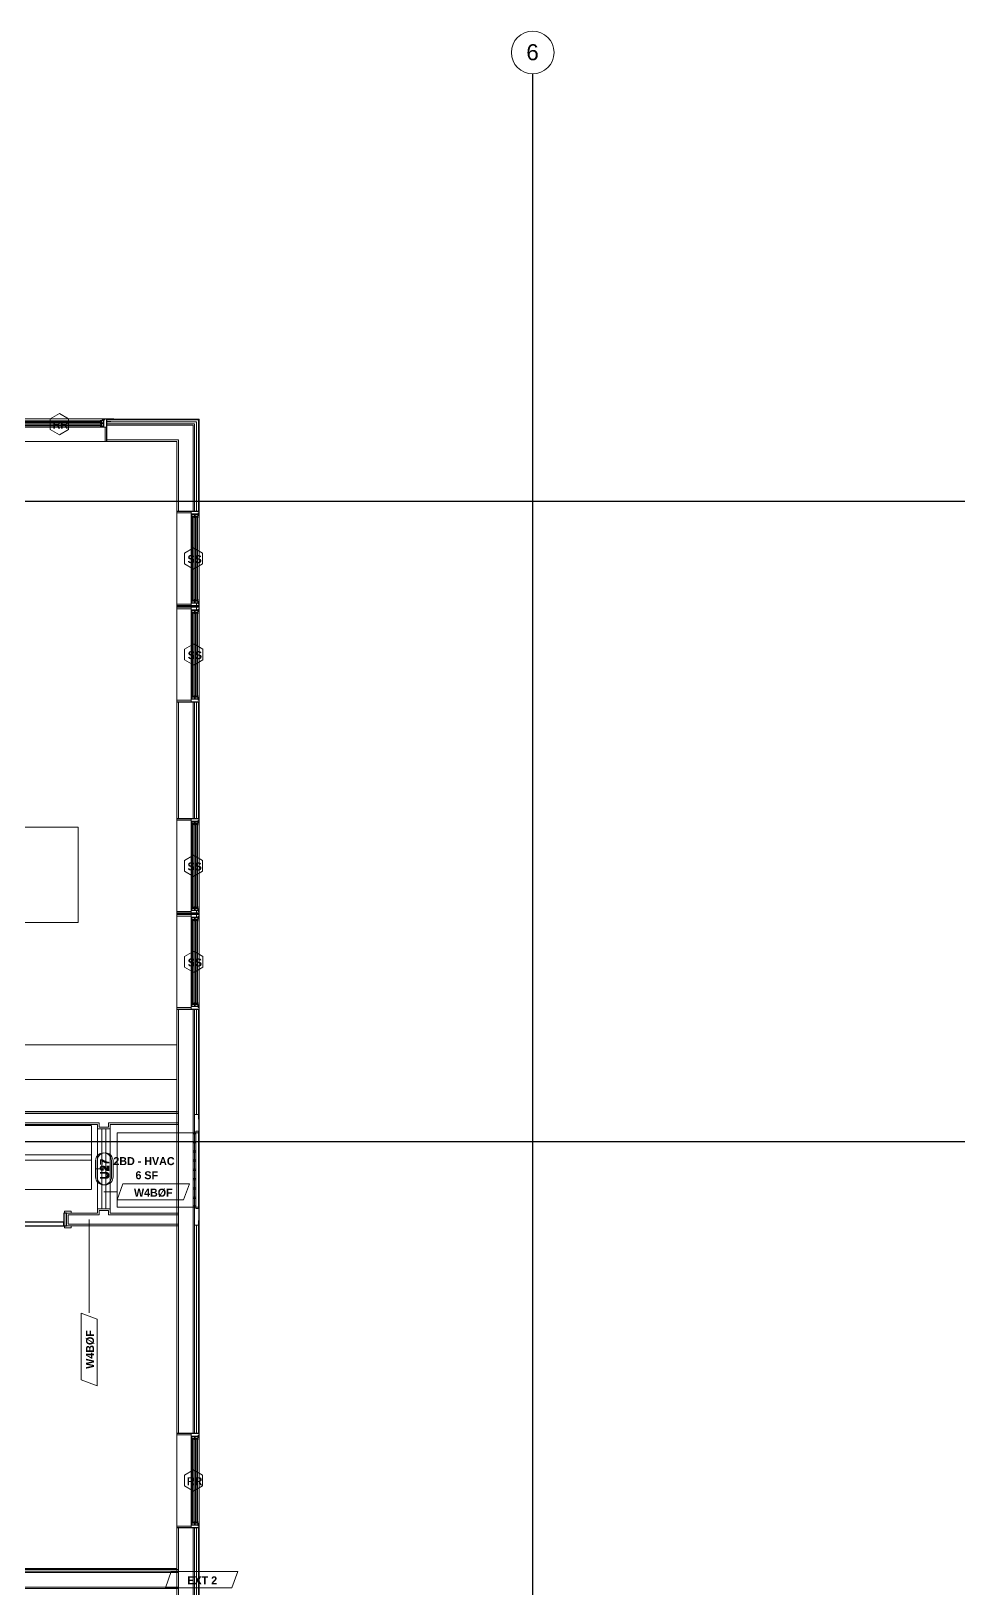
# Model space of a CAD drawing. Header units: inches. Extents: x -4058 to -1781, y 9814 to 12264.
# Drawn here: x -2131 to -1781, y 11680 to 12264 of the extents above; entities that cross this region are included whole.
import ezdxf

# ---------------------------------------------------------------- set-up
doc = ezdxf.new("R2010")
doc.units = ezdxf.units.IN
doc.header["$MEASUREMENT"] = 0
doc.linetypes.add('Dash', pattern=[0.25, 0.125, -0.125])
doc.linetypes.add('Grid Line 1_2_', pattern=[0.875, 0.5, -0.125, 0.125, -0.125])
for name, color, linetype, lineweight in [('0-1', 7, 'Continuous', 5), ('0-2', 7, 'Continuous', 9), ('0-4', 165, 'Continuous', 5), ('A-AREA-IDEN', 2, 'Continuous', 9), ('A-DETL-GENF-HDLN-1', 7, 'Dash', 9), ('A-DETL-GENF-HDLN-2', 1, 'Continuous', 18), ('A-DOOR-3', 31, 'Continuous', 9), ('A-DOOR-4', 31, 'Continuous', 30), ('A-DOOR-FRAM-3', 31, 'Continuous', 30), ('A-DOOR-IDEN', 31, 'Continuous', 9), ('A-FLOR-2', 192, 'Continuous', 9), ('A-GENM-1', 7, 'Continuous', 9), ('A-GLAZ', 151, 'Continuous', 18), ('A-GLAZ-1', 10, 'Continuous', 30), ('A-GLAZ-2', 7, 'Continuous', 9), ('A-GLAZ-IDEN', 152, 'Continuous', 9), ('A-WALL', 113, 'Continuous', 18), ('A-WALL-1', 7, 'Continuous', 9), ('A-WALL-2', 250, 'Continuous', 18), ('A-WALL-3', 113, 'Continuous', 9), ('A-WALL-IDEN', 211, 'Continuous', 9), ('I-WALL-1', 7, 'Continuous', 9), ('Q-CASE', 31, 'Continuous', 9), ('Q-CASE-HDLN', 31, 'Dash', 9), ('S-GRID-1', 1, 'Grid Line 1_2_', 30), ('S-GRID-IDEN', 1, 'Continuous', 9), ('S-GRID-IDEN-1', 147, 'Continuous', 9)]:
    doc.layers.add(name, color=color, linetype=linetype, lineweight=lineweight)
doc.styles.add('Arial', font='arial.ttf', dxfattribs={"height": 6})
doc.styles.add('Arial_B', font='arialbd.ttf', dxfattribs={"height": 3})
doc.styles.add('Century Gothic_B', font='GOTHICB.TTF', dxfattribs={"height": 3})

# ---------------------------------------------------------------- blocks, each defined once
blk = doc.blocks.new('Window-Double_Hung-Marvin-Essential - 2-WIDE _TEMP ALL LOW_ ESDH3066-3454268-UNITS PLANS - 3RD FLOOR')
at = {"layer": 'A-DETL-GENF-HDLN-1'}
blk.add_line((16.1, 4.22), (-16.5, 4.22), dxfattribs=at)
at = {"layer": 'A-DETL-GENF-HDLN-2'}
for p, q in [((-19.25, 3.23), (-19.25, 3.19)), ((-17.75, 3.23), (-19.25, 3.23)), ((-19.25, 3.19), (-17.9, 3.19)), ((-17.9, 3.19), (-17.9, 3.08)), ((-17.9, 3.08), (-17.75, 3.08)), ((-17.75, 4.28), (-17.16, 4.28)), ((-17.75, 4.28), (-17.75, 1.19)), ((-16.72, 1.19), (-17.75, 1.19)), ((-17.08, 3.87), (-17.16, 4.28)), ((-17.13, 1.16), (-17.13, -4.19)), ((-17.08, 3.87), (-16.19, 3.87)), ((-16.85, 4.25), (-16.85, 3.87)), ((-16.3, 4.25), (-16.85, 4.25)), ((-16.38, 3.77), (-16.72, 3.77)), ((-16.72, 3.77), (-16.72, 1.19)), ((-15.34, 3.69), (-16.56, 3.69)), ((-16.56, 2.75), (-16.56, 3.69)), ((-16.56, 2.75), (-15.34, 2.75)), ((-15.34, 2.47), (-16.56, 2.47)), ((-16.56, 1.53), (-16.56, 2.47)), ((-16.56, 1.53), (-15.34, 1.53)), ((-16.38, 3.87), (-16.38, 3.77)), ((-16.3, 4.01), (-16.3, 4.25)), ((-16.18, 4.01), (-16.3, 4.01)), ((-16.19, 3.97), (-16.1, 3.97)), ((-16.19, 3.87), (-16.19, 3.97)), ((-16.18, 4.22), (-16.1, 4.22)), ((-16.18, 4.22), (-16.18, 4.01)), ((-16.1, 3.97), (-16.1, 4.22)), ((-15.94, 2.87), (-15.94, 3.59)), ((-15.94, 3.59), (-15.28, 3.59)), ((-15.28, 2.87), (-15.94, 2.87)), ((-15.94, 1.65), (-15.94, 2.37)), ((-15.94, 2.37), (-15.28, 2.37)), ((-15.28, 1.65), (-15.94, 1.65)), ((-15.84, 2.88), (-15.84, 3.57)), ((-15.84, 1.66), (-15.84, 2.35)), ((-15.54, 3.01), (-15.54, 3.45)), ((-15.54, 1.79), (-15.54, 2.23)), ((-15.34, 3.69), (-15.28, 3.63)), ((-15.34, 2.75), (-15.28, 2.81)), ((-15.34, 2.47), (-15.28, 2.41)), ((-15.34, 1.53), (-15.28, 1.59)), ((-15.28, 3.59), (-15.28, 3.63)), ((-15.28, 2.81), (-15.28, 2.87)), ((-15.28, 2.37), (-15.28, 2.41)), ((-15.28, 1.59), (-15.28, 1.65)), ((15.34, 3.69), (15.28, 3.63)), ((15.28, 3.59), (15.28, 3.63)), ((15.94, 3.59), (15.28, 3.59)), ((15.28, 2.81), (15.28, 2.87)), ((15.28, 2.87), (15.94, 2.87)), ((15.34, 2.75), (15.28, 2.81)), ((15.34, 2.47), (15.28, 2.41)), ((15.28, 2.37), (15.28, 2.41)), ((15.94, 2.37), (15.28, 2.37)), ((15.28, 1.59), (15.28, 1.65)), ((15.28, 1.65), (15.94, 1.65)), ((15.34, 1.53), (15.28, 1.59)), ((15.34, 3.69), (16.56, 3.69)), ((16.56, 2.75), (15.34, 2.75)), ((15.34, 2.47), (16.56, 2.47)), ((16.56, 1.53), (15.34, 1.53)), ((15.54, 3.01), (15.54, 3.45)), ((15.54, 1.79), (15.54, 2.23)), ((15.84, 2.88), (15.84, 3.57)), ((15.84, 1.66), (15.84, 2.35)), ((15.94, 2.87), (15.94, 3.59)), ((15.94, 1.65), (15.94, 2.37)), ((16.18, 4.22), (16.1, 4.22)), ((16.1, 3.97), (16.1, 4.22)), ((16.19, 3.97), (16.1, 3.97)), ((16.18, 4.22), (16.18, 4.01)), ((16.18, 4.01), (16.3, 4.01)), ((16.19, 3.87), (16.19, 3.97)), ((17.08, 3.87), (16.19, 3.87)), ((16.3, 4.01), (16.3, 4.25)), ((16.3, 4.25), (16.85, 4.25)), ((16.38, 3.87), (16.38, 3.77)), ((16.38, 3.77), (16.72, 3.77)), ((16.56, 2.75), (16.56, 3.69)), ((16.56, 1.53), (16.56, 2.47)), ((16.72, 3.77), (16.72, 1.19)), ((16.72, 1.19), (17.75, 1.19)), ((16.85, 4.25), (16.85, 3.87)), ((17.08, 3.87), (17.16, 4.28)), ((17.12, -4.19), (17.12, 1.16)), ((17.75, 4.28), (17.16, 4.28)), ((17.75, 4.28), (17.75, 1.19)), ((17.75, 3.23), (19.25, 3.23)), ((17.9, 3.08), (17.75, 3.08)), ((17.9, 3.19), (17.9, 3.08)), ((19.25, 3.19), (17.9, 3.19)), ((19.25, 3.23), (19.25, 3.19)), ((-17.13, -4.19), (-17.75, -4.19)), ((17.12, -4.19), (17.75, -4.19))]:
    blk.add_line(p, q, dxfattribs=at)
at = {"layer": 'A-GLAZ'}
for p, q in [((15.84, 3.57), (-15.84, 3.57)), ((15.84, 3.45), (-15.84, 3.45)), ((15.84, 3.01), (-15.84, 3.01)), ((15.84, 2.88), (-15.84, 2.88)), ((15.84, 2.35), (-15.84, 2.35)), ((15.84, 2.23), (-15.84, 2.23)), ((15.84, 1.79), (-15.84, 1.79)), ((15.84, 1.66), (-15.84, 1.66))]:
    blk.add_line(p, q, dxfattribs=at)
at = {"layer": 'A-GLAZ-1'}
for p, q in [((-17.75, 4.28), (-17.75, 1.19)), ((-17.75, 1.16), (-17.75, -4.19)), ((17.75, 1.19), (17.75, 4.28)), ((17.75, -4.19), (17.75, 1.16))]:
    blk.add_line(p, q, dxfattribs=at)
at = {"layer": 'A-GLAZ-2'}
for p, q in [((17.75, 4.28), (-17.75, 4.28)), ((-17.75, 1.19), (17.75, 1.19)), ((20.21, 4.25), (17.75, 4.25)), ((17.75, 4.19), (20.21, 4.19)), ((20.21, 4.19), (20.21, 4.25)), ((-17.75, -4.19), (17.75, -4.19))]:
    blk.add_line(p, q, dxfattribs=at)
blk = doc.blocks.new('Perforated Panel at Magic-Pak - hvac panel - 3rd floor-2505075-UNITS PLANS - 3RD FLOOR')
at = {"layer": 'A-GLAZ-2'}
for p, q in [((19.01, 4.19), (-19.01, 4.19)), ((-19.01, 4.12), (19.01, 4.12))]:
    blk.add_line(p, q, dxfattribs=at)
blk = doc.blocks.new('V-Series_EWC4_SPVU_RFA_2015 - 2ND AND 3RD FLOOR-2226480-UNITS PLANS - 3RD FLOOR')
at = {"layer": 'A-GENM-1'}
for p, q in [((-3859.97, 11740.34), (-3859.97, 11739.78)), ((-3858.97, 11740.34), (-3859.97, 11740.34)), ((-3859.97, 11739.78), (-3859.97, 11711.9)), ((-3858.97, 11739.78), (-3859.97, 11739.78)), ((-3859.97, 11739.78), (-3858.97, 11739.78)), ((-3858.97, 11739.78), (-3858.97, 11740.34)), ((-3858.97, 11711.9), (-3858.97, 11739.78)), ((-3829.54, 11739.78), (-3858.97, 11739.78)), ((-3858.97, 11739.78), (-3858.97, 11739.34)), ((-3858.97, 11739.34), (-3857.97, 11739.34)), ((-3857.97, 11739.34), (-3857.97, 11736.54)), ((-3829.54, 11711.9), (-3829.54, 11739.78)), ((-3857.97, 11736.54), (-3858.97, 11736.54)), ((-3858.97, 11736.54), (-3858.97, 11736.04)), ((-3858.97, 11736.04), (-3857.97, 11736.04)), ((-3857.97, 11733.06), (-3858.97, 11733.06)), ((-3858.97, 11733.06), (-3858.97, 11732.56)), ((-3858.97, 11732.56), (-3857.97, 11732.56)), ((-3857.97, 11736.04), (-3857.97, 11733.06)), ((-3857.97, 11732.56), (-3857.97, 11729.57)), ((-3857.97, 11729.57), (-3858.97, 11729.57)), ((-3858.97, 11729.57), (-3858.97, 11729.07)), ((-3858.97, 11729.07), (-3857.97, 11729.07)), ((-3857.97, 11726.09), (-3858.97, 11726.09)), ((-3858.97, 11726.09), (-3858.97, 11725.59)), ((-3857.97, 11729.07), (-3857.97, 11726.09)), ((-3858.97, 11725.59), (-3857.97, 11725.59)), ((-3857.97, 11722.61), (-3858.97, 11722.61)), ((-3858.97, 11722.61), (-3858.97, 11722.11)), ((-3858.97, 11722.11), (-3857.97, 11722.11)), ((-3857.97, 11725.59), (-3857.97, 11722.61)), ((-3857.97, 11722.11), (-3857.97, 11719.12)), ((-3857.97, 11719.12), (-3858.97, 11719.12)), ((-3858.97, 11719.12), (-3858.97, 11718.62)), ((-3858.97, 11718.62), (-3857.97, 11718.62)), ((-3857.97, 11715.64), (-3858.97, 11715.64)), ((-3858.97, 11715.64), (-3858.97, 11715.14)), ((-3858.97, 11715.14), (-3857.97, 11715.14)), ((-3857.97, 11718.62), (-3857.97, 11715.64)), ((-3857.97, 11715.14), (-3857.97, 11712.34)), ((-3859.97, 11711.9), (-3858.97, 11711.9)), ((-3859.97, 11711.9), (-3859.97, 11711.34)), ((-3858.97, 11711.9), (-3859.97, 11711.9)), ((-3859.97, 11711.34), (-3858.97, 11711.34)), ((-3857.97, 11712.34), (-3858.97, 11712.34)), ((-3858.97, 11712.34), (-3858.97, 11711.9)), ((-3858.97, 11711.34), (-3858.97, 11711.9)), ((-3858.97, 11711.9), (-3829.54, 11711.9))]:
    blk.add_line(p, q, dxfattribs=at)
blk = doc.blocks.new('Window-Double_Hung-Marvin-Essential - 1-WIDE _TEMP LOWER_ ESDH3066-3454270-UNITS PLANS - 3RD FLOOR')
at = {"layer": 'A-DETL-GENF-HDLN-1'}
blk.add_line((16.1, 4.22), (-16.5, 4.22), dxfattribs=at)
at = {"layer": 'A-DETL-GENF-HDLN-2'}
for p, q in [((-19.25, 3.23), (-19.25, 3.19)), ((-17.75, 3.23), (-19.25, 3.23)), ((-19.25, 3.19), (-17.9, 3.19)), ((-17.9, 3.19), (-17.9, 3.08)), ((-17.9, 3.08), (-17.75, 3.08)), ((-17.75, 4.28), (-17.16, 4.28)), ((-17.75, 4.28), (-17.75, 1.19)), ((-16.72, 1.19), (-17.75, 1.19)), ((-17.08, 3.87), (-17.16, 4.28)), ((-17.13, 1.16), (-17.13, -4.19)), ((-17.08, 3.87), (-16.19, 3.87)), ((-16.85, 4.25), (-16.85, 3.87)), ((-16.3, 4.25), (-16.85, 4.25)), ((-16.38, 3.77), (-16.72, 3.77)), ((-16.72, 3.77), (-16.72, 1.19)), ((-15.34, 3.69), (-16.56, 3.69)), ((-16.56, 2.75), (-16.56, 3.69)), ((-16.56, 2.75), (-15.34, 2.75)), ((-15.34, 2.47), (-16.56, 2.47)), ((-16.56, 1.53), (-16.56, 2.47)), ((-16.56, 1.53), (-15.34, 1.53)), ((-16.38, 3.87), (-16.38, 3.77)), ((-16.3, 4.01), (-16.3, 4.25)), ((-16.18, 4.01), (-16.3, 4.01)), ((-16.19, 3.97), (-16.1, 3.97)), ((-16.19, 3.87), (-16.19, 3.97)), ((-16.18, 4.22), (-16.1, 4.22)), ((-16.18, 4.22), (-16.18, 4.01)), ((-16.1, 3.97), (-16.1, 4.22)), ((-15.94, 2.87), (-15.94, 3.59)), ((-15.94, 3.59), (-15.28, 3.59)), ((-15.28, 2.87), (-15.94, 2.87)), ((-15.94, 1.65), (-15.94, 2.37)), ((-15.94, 2.37), (-15.28, 2.37)), ((-15.28, 1.65), (-15.94, 1.65)), ((-15.84, 2.88), (-15.84, 3.57)), ((-15.84, 1.66), (-15.84, 2.35)), ((-15.54, 3.01), (-15.54, 3.45)), ((-15.54, 1.79), (-15.54, 2.23)), ((-15.34, 3.69), (-15.28, 3.63)), ((-15.34, 2.75), (-15.28, 2.81)), ((-15.34, 2.47), (-15.28, 2.41)), ((-15.34, 1.53), (-15.28, 1.59)), ((-15.28, 3.59), (-15.28, 3.63)), ((-15.28, 2.81), (-15.28, 2.87)), ((-15.28, 2.37), (-15.28, 2.41)), ((-15.28, 1.59), (-15.28, 1.65)), ((15.34, 3.69), (15.28, 3.63)), ((15.28, 3.59), (15.28, 3.63)), ((15.94, 3.59), (15.28, 3.59)), ((15.28, 2.81), (15.28, 2.87)), ((15.28, 2.87), (15.94, 2.87)), ((15.34, 2.75), (15.28, 2.81)), ((15.34, 2.47), (15.28, 2.41)), ((15.28, 2.37), (15.28, 2.41)), ((15.94, 2.37), (15.28, 2.37)), ((15.28, 1.59), (15.28, 1.65)), ((15.28, 1.65), (15.94, 1.65)), ((15.34, 1.53), (15.28, 1.59)), ((15.34, 3.69), (16.56, 3.69)), ((16.56, 2.75), (15.34, 2.75)), ((15.34, 2.47), (16.56, 2.47)), ((16.56, 1.53), (15.34, 1.53)), ((15.54, 3.01), (15.54, 3.45)), ((15.54, 1.79), (15.54, 2.23)), ((15.84, 2.88), (15.84, 3.57)), ((15.84, 1.66), (15.84, 2.35)), ((15.94, 2.87), (15.94, 3.59)), ((15.94, 1.65), (15.94, 2.37)), ((16.18, 4.22), (16.1, 4.22)), ((16.1, 3.97), (16.1, 4.22)), ((16.19, 3.97), (16.1, 3.97)), ((16.18, 4.22), (16.18, 4.01)), ((16.18, 4.01), (16.3, 4.01)), ((16.19, 3.87), (16.19, 3.97)), ((17.08, 3.87), (16.19, 3.87)), ((16.3, 4.01), (16.3, 4.25)), ((16.3, 4.25), (16.85, 4.25)), ((16.38, 3.87), (16.38, 3.77)), ((16.38, 3.77), (16.72, 3.77)), ((16.56, 2.75), (16.56, 3.69)), ((16.56, 1.53), (16.56, 2.47)), ((16.72, 3.77), (16.72, 1.19)), ((16.72, 1.19), (17.75, 1.19)), ((16.85, 4.25), (16.85, 3.87)), ((17.08, 3.87), (17.16, 4.28)), ((17.12, -4.19), (17.12, 1.16)), ((17.75, 4.28), (17.16, 4.28)), ((17.75, 4.28), (17.75, 1.19)), ((17.75, 3.23), (19.25, 3.23)), ((17.9, 3.08), (17.75, 3.08)), ((17.9, 3.19), (17.9, 3.08)), ((19.25, 3.19), (17.9, 3.19)), ((19.25, 3.23), (19.25, 3.19)), ((-17.13, -4.19), (-17.75, -4.19)), ((17.12, -4.19), (17.75, -4.19))]:
    blk.add_line(p, q, dxfattribs=at)
at = {"layer": 'A-GLAZ'}
for p, q in [((15.84, 3.57), (-15.84, 3.57)), ((15.84, 3.45), (-15.84, 3.45)), ((15.84, 3.01), (-15.84, 3.01)), ((15.84, 2.88), (-15.84, 2.88)), ((15.84, 2.35), (-15.84, 2.35)), ((15.84, 2.23), (-15.84, 2.23)), ((15.84, 1.79), (-15.84, 1.79)), ((15.84, 1.66), (-15.84, 1.66))]:
    blk.add_line(p, q, dxfattribs=at)
at = {"layer": 'A-GLAZ-1'}
for p, q in [((-17.75, 4.28), (-17.75, 1.19)), ((-17.75, 1.16), (-17.75, -4.19)), ((17.75, 1.19), (17.75, 4.28)), ((17.75, -4.19), (17.75, 1.16))]:
    blk.add_line(p, q, dxfattribs=at)
at = {"layer": 'A-GLAZ-2'}
for p, q in [((17.75, 4.28), (-17.75, 4.28)), ((-17.75, 1.19), (17.75, 1.19)), ((20.46, 4.25), (17.75, 4.25)), ((17.75, 4.19), (20.46, 4.19)), ((20.46, 4.19), (20.46, 4.25)), ((-17.75, -4.19), (17.75, -4.19))]:
    blk.add_line(p, q, dxfattribs=at)
blk = doc.blocks.new('Window-Double_Hung-Marvin-Essential - 2-WIDE _TEMP ALL LOW_ ESDH3066-3454271-UNITS PLANS - 3RD FLOOR')
at = {"layer": 'A-DETL-GENF-HDLN-1'}
blk.add_line((16.1, -4.22), (-16.5, -4.22), dxfattribs=at)
at = {"layer": 'A-DETL-GENF-HDLN-2'}
for p, q in [((-17.13, 4.19), (-17.75, 4.19)), ((-17.13, -1.16), (-17.13, 4.19)), ((17.12, 4.19), (17.75, 4.19)), ((17.12, 4.19), (17.12, -1.16)), ((-19.25, -3.23), (-19.25, -3.19)), ((-19.25, -3.19), (-17.9, -3.19)), ((-17.75, -3.23), (-19.25, -3.23)), ((-17.9, -3.19), (-17.9, -3.08)), ((-17.9, -3.08), (-17.75, -3.08)), ((-16.72, -1.19), (-17.75, -1.19)), ((-17.75, -4.28), (-17.75, -1.19)), ((-17.75, -4.28), (-17.16, -4.28)), ((-17.08, -3.87), (-17.16, -4.28)), ((-17.08, -3.87), (-16.19, -3.87)), ((-16.85, -4.25), (-16.85, -3.87)), ((-16.3, -4.25), (-16.85, -4.25)), ((-16.72, -3.77), (-16.72, -1.19)), ((-16.38, -3.77), (-16.72, -3.77)), ((-16.56, -1.53), (-15.34, -1.53)), ((-16.56, -1.53), (-16.56, -2.47)), ((-15.34, -2.47), (-16.56, -2.47)), ((-16.56, -2.75), (-15.34, -2.75)), ((-16.56, -2.75), (-16.56, -3.69)), ((-15.34, -3.69), (-16.56, -3.69)), ((-16.38, -3.87), (-16.38, -3.77)), ((-16.18, -4.01), (-16.3, -4.01)), ((-16.3, -4.01), (-16.3, -4.25)), ((-16.19, -3.87), (-16.19, -3.97)), ((-16.19, -3.97), (-16.1, -3.97)), ((-16.18, -4.22), (-16.18, -4.01)), ((-16.18, -4.22), (-16.1, -4.22)), ((-16.1, -3.97), (-16.1, -4.22)), ((-15.28, -1.65), (-15.94, -1.65)), ((-15.94, -1.65), (-15.94, -2.37)), ((-15.94, -2.37), (-15.28, -2.37)), ((-15.28, -2.87), (-15.94, -2.87)), ((-15.94, -2.87), (-15.94, -3.59)), ((-15.94, -3.59), (-15.28, -3.59)), ((-15.84, -1.66), (-15.84, -2.35)), ((-15.84, -2.88), (-15.84, -3.57)), ((-15.54, -1.79), (-15.54, -2.23)), ((-15.54, -3.01), (-15.54, -3.45)), ((-15.34, -1.53), (-15.28, -1.59)), ((-15.34, -2.47), (-15.28, -2.41)), ((-15.34, -2.75), (-15.28, -2.81)), ((-15.34, -3.69), (-15.28, -3.63)), ((-15.28, -1.59), (-15.28, -1.65)), ((-15.28, -2.37), (-15.28, -2.41)), ((-15.28, -2.81), (-15.28, -2.87)), ((-15.28, -3.59), (-15.28, -3.63)), ((15.34, -1.53), (15.28, -1.59)), ((15.28, -1.59), (15.28, -1.65)), ((15.28, -1.65), (15.94, -1.65)), ((15.28, -2.37), (15.28, -2.41)), ((15.94, -2.37), (15.28, -2.37)), ((15.34, -2.47), (15.28, -2.41)), ((15.34, -2.75), (15.28, -2.81)), ((15.28, -2.81), (15.28, -2.87)), ((15.28, -2.87), (15.94, -2.87)), ((15.28, -3.59), (15.28, -3.63)), ((15.94, -3.59), (15.28, -3.59)), ((15.34, -3.69), (15.28, -3.63)), ((16.56, -1.53), (15.34, -1.53)), ((15.34, -2.47), (16.56, -2.47)), ((16.56, -2.75), (15.34, -2.75)), ((15.34, -3.69), (16.56, -3.69)), ((15.54, -1.79), (15.54, -2.23)), ((15.54, -3.01), (15.54, -3.45)), ((15.84, -1.66), (15.84, -2.35)), ((15.84, -2.88), (15.84, -3.57)), ((15.94, -1.65), (15.94, -2.37)), ((15.94, -2.87), (15.94, -3.59)), ((16.19, -3.97), (16.1, -3.97)), ((16.1, -3.97), (16.1, -4.22)), ((16.18, -4.22), (16.1, -4.22)), ((16.18, -4.22), (16.18, -4.01)), ((16.18, -4.01), (16.3, -4.01)), ((17.08, -3.87), (16.19, -3.87)), ((16.19, -3.87), (16.19, -3.97)), ((16.3, -4.01), (16.3, -4.25)), ((16.3, -4.25), (16.85, -4.25)), ((16.38, -3.87), (16.38, -3.77)), ((16.38, -3.77), (16.72, -3.77)), ((16.56, -1.53), (16.56, -2.47)), ((16.56, -2.75), (16.56, -3.69)), ((16.72, -3.77), (16.72, -1.19)), ((16.72, -1.19), (17.75, -1.19)), ((16.85, -4.25), (16.85, -3.87)), ((17.08, -3.87), (17.16, -4.28)), ((17.75, -4.28), (17.16, -4.28)), ((17.75, -4.28), (17.75, -1.19)), ((17.9, -3.08), (17.75, -3.08)), ((17.75, -3.23), (19.25, -3.23)), ((17.9, -3.19), (17.9, -3.08)), ((19.25, -3.19), (17.9, -3.19)), ((19.25, -3.23), (19.25, -3.19))]:
    blk.add_line(p, q, dxfattribs=at)
at = {"layer": 'A-GLAZ'}
for p, q in [((15.84, -1.66), (-15.84, -1.66)), ((15.84, -1.79), (-15.84, -1.79)), ((15.84, -2.23), (-15.84, -2.23)), ((15.84, -2.35), (-15.84, -2.35)), ((15.84, -2.88), (-15.84, -2.88)), ((15.84, -3.01), (-15.84, -3.01)), ((15.84, -3.45), (-15.84, -3.45)), ((15.84, -3.57), (-15.84, -3.57))]:
    blk.add_line(p, q, dxfattribs=at)
at = {"layer": 'A-GLAZ-1'}
for p, q in [((-17.75, -1.16), (-17.75, 4.19)), ((17.75, 4.19), (17.75, -1.16)), ((-17.75, -4.28), (-17.75, -1.19)), ((17.75, -1.19), (17.75, -4.28))]:
    blk.add_line(p, q, dxfattribs=at)
at = {"layer": 'A-GLAZ-2'}
for p, q in [((-17.75, 4.19), (17.75, 4.19)), ((-17.75, -1.19), (17.75, -1.19)), ((17.75, -4.28), (-17.75, -4.28)), ((17.75, -4.19), (20.21, -4.19)), ((20.21, -4.25), (17.75, -4.25)), ((20.21, -4.19), (20.21, -4.25))]:
    blk.add_line(p, q, dxfattribs=at)
blk = doc.blocks.new('Window-Double_Hung-Marvin-Essential - 1-WIDE _TEMP LOWER_ ESDH3066-3454269-UNITS PLANS - 3RD FLOOR')
at = {"layer": 'A-DETL-GENF-HDLN-1'}
blk.add_line((16.1, -4.22), (-16.5, -4.22), dxfattribs=at)
at = {"layer": 'A-DETL-GENF-HDLN-2'}
for p, q in [((-17.13, 4.19), (-17.75, 4.19)), ((-17.13, -1.16), (-17.13, 4.19)), ((17.12, 4.19), (17.75, 4.19)), ((17.12, 4.19), (17.12, -1.16)), ((-19.25, -3.23), (-19.25, -3.19)), ((-19.25, -3.19), (-17.9, -3.19)), ((-17.75, -3.23), (-19.25, -3.23)), ((-17.9, -3.19), (-17.9, -3.08)), ((-17.9, -3.08), (-17.75, -3.08)), ((-16.72, -1.19), (-17.75, -1.19)), ((-17.75, -4.28), (-17.75, -1.19)), ((-17.75, -4.28), (-17.16, -4.28)), ((-17.08, -3.87), (-17.16, -4.28)), ((-17.08, -3.87), (-16.19, -3.87)), ((-16.85, -4.25), (-16.85, -3.87)), ((-16.3, -4.25), (-16.85, -4.25)), ((-16.72, -3.77), (-16.72, -1.19)), ((-16.38, -3.77), (-16.72, -3.77)), ((-16.56, -1.53), (-15.34, -1.53)), ((-16.56, -1.53), (-16.56, -2.47)), ((-15.34, -2.47), (-16.56, -2.47)), ((-16.56, -2.75), (-15.34, -2.75)), ((-16.56, -2.75), (-16.56, -3.69)), ((-15.34, -3.69), (-16.56, -3.69)), ((-16.38, -3.87), (-16.38, -3.77)), ((-16.18, -4.01), (-16.3, -4.01)), ((-16.3, -4.01), (-16.3, -4.25)), ((-16.19, -3.87), (-16.19, -3.97)), ((-16.19, -3.97), (-16.1, -3.97)), ((-16.18, -4.22), (-16.18, -4.01)), ((-16.18, -4.22), (-16.1, -4.22)), ((-16.1, -3.97), (-16.1, -4.22)), ((-15.28, -1.65), (-15.94, -1.65)), ((-15.94, -1.65), (-15.94, -2.37)), ((-15.94, -2.37), (-15.28, -2.37)), ((-15.28, -2.87), (-15.94, -2.87)), ((-15.94, -2.87), (-15.94, -3.59)), ((-15.94, -3.59), (-15.28, -3.59)), ((-15.84, -1.66), (-15.84, -2.35)), ((-15.84, -2.88), (-15.84, -3.57)), ((-15.54, -1.79), (-15.54, -2.23)), ((-15.54, -3.01), (-15.54, -3.45)), ((-15.34, -1.53), (-15.28, -1.59)), ((-15.34, -2.47), (-15.28, -2.41)), ((-15.34, -2.75), (-15.28, -2.81)), ((-15.34, -3.69), (-15.28, -3.63)), ((-15.28, -1.59), (-15.28, -1.65)), ((-15.28, -2.37), (-15.28, -2.41)), ((-15.28, -2.81), (-15.28, -2.87)), ((-15.28, -3.59), (-15.28, -3.63)), ((15.34, -1.53), (15.28, -1.59)), ((15.28, -1.59), (15.28, -1.65)), ((15.28, -1.65), (15.94, -1.65)), ((15.28, -2.37), (15.28, -2.41)), ((15.94, -2.37), (15.28, -2.37)), ((15.34, -2.47), (15.28, -2.41)), ((15.34, -2.75), (15.28, -2.81)), ((15.28, -2.81), (15.28, -2.87)), ((15.28, -2.87), (15.94, -2.87)), ((15.28, -3.59), (15.28, -3.63)), ((15.94, -3.59), (15.28, -3.59)), ((15.34, -3.69), (15.28, -3.63)), ((16.56, -1.53), (15.34, -1.53)), ((15.34, -2.47), (16.56, -2.47)), ((16.56, -2.75), (15.34, -2.75)), ((15.34, -3.69), (16.56, -3.69)), ((15.54, -1.79), (15.54, -2.23)), ((15.54, -3.01), (15.54, -3.45)), ((15.84, -1.66), (15.84, -2.35)), ((15.84, -2.88), (15.84, -3.57)), ((15.94, -1.65), (15.94, -2.37)), ((15.94, -2.87), (15.94, -3.59)), ((16.19, -3.97), (16.1, -3.97)), ((16.1, -3.97), (16.1, -4.22)), ((16.18, -4.22), (16.1, -4.22)), ((16.18, -4.22), (16.18, -4.01)), ((16.18, -4.01), (16.3, -4.01)), ((17.08, -3.87), (16.19, -3.87)), ((16.19, -3.87), (16.19, -3.97)), ((16.3, -4.01), (16.3, -4.25)), ((16.3, -4.25), (16.85, -4.25)), ((16.38, -3.87), (16.38, -3.77)), ((16.38, -3.77), (16.72, -3.77)), ((16.56, -1.53), (16.56, -2.47)), ((16.56, -2.75), (16.56, -3.69)), ((16.72, -3.77), (16.72, -1.19)), ((16.72, -1.19), (17.75, -1.19)), ((16.85, -4.25), (16.85, -3.87)), ((17.08, -3.87), (17.16, -4.28)), ((17.75, -4.28), (17.16, -4.28)), ((17.75, -4.28), (17.75, -1.19)), ((17.9, -3.08), (17.75, -3.08)), ((17.75, -3.23), (19.25, -3.23)), ((17.9, -3.19), (17.9, -3.08)), ((19.25, -3.19), (17.9, -3.19)), ((19.25, -3.23), (19.25, -3.19))]:
    blk.add_line(p, q, dxfattribs=at)
at = {"layer": 'A-GLAZ'}
for p, q in [((15.84, -1.66), (-15.84, -1.66)), ((15.84, -1.79), (-15.84, -1.79)), ((15.84, -2.23), (-15.84, -2.23)), ((15.84, -2.35), (-15.84, -2.35)), ((15.84, -2.88), (-15.84, -2.88)), ((15.84, -3.01), (-15.84, -3.01)), ((15.84, -3.45), (-15.84, -3.45)), ((15.84, -3.57), (-15.84, -3.57))]:
    blk.add_line(p, q, dxfattribs=at)
at = {"layer": 'A-GLAZ-1'}
for p, q in [((-17.75, -1.16), (-17.75, 4.19)), ((17.75, 4.19), (17.75, -1.16)), ((-17.75, -4.28), (-17.75, -1.19)), ((17.75, -1.19), (17.75, -4.28))]:
    blk.add_line(p, q, dxfattribs=at)
at = {"layer": 'A-GLAZ-2'}
for p, q in [((-17.75, 4.19), (17.75, 4.19)), ((-17.75, -1.19), (17.75, -1.19)), ((17.75, -4.28), (-17.75, -4.28)), ((17.75, -4.19), (20.46, -4.19)), ((20.46, -4.25), (17.75, -4.25)), ((20.46, -4.19), (20.46, -4.25))]:
    blk.add_line(p, q, dxfattribs=at)
blk = doc.blocks.new('CTR - 1st Phase - Shell_rvt-1-UNITS PLANS - 3RD FLOOR')
at = {"layer": 'A-WALL-1'}
for p, q in [((-2068.42, 12118.09), (-2100.33, 12118.09)), ((-2068.42, 12117.84), (-2068.42, 12118.09)), ((-2068.42, 12109.71), (-2068.42, 12117.84)), ((-2103.04, 12115.09), (-2103.04, 12115.06)), ((-2103.04, 12109.71), (-2076.8, 12109.71)), ((-2076.8, 12109.71), (-2076.8, 12083.54)), ((-2068.42, 12086), (-2068.42, 12109.71)), ((-2071.45, 12083.54), (-2071.42, 12083.54)), ((-2076.8, 12048.04), (-2076.8, 12047.54)), ((-2071.42, 12048.04), (-2071.45, 12048.04)), ((-2071.45, 12047.54), (-2071.42, 12047.54)), ((-2068.42, 12047.54), (-2068.42, 12048.04)), ((-2076.8, 12012.04), (-2076.8, 11968.34)), ((-2071.42, 12012.04), (-2071.45, 12012.04)), ((-2068.42, 11970.8), (-2068.42, 12009.58)), ((-2071.45, 11968.34), (-2071.42, 11968.34)), ((-2076.8, 11932.84), (-2076.8, 11932.34)), ((-2071.42, 11932.84), (-2071.45, 11932.84)), ((-2071.45, 11932.34), (-2071.42, 11932.34)), ((-2068.42, 11932.34), (-2068.42, 11932.84)), ((-2076.8, 11896.84), (-2076.8, 11737.88)), ((-2071.42, 11896.84), (-2071.45, 11896.84)), ((-2068.42, 11855.6), (-2068.42, 11894.38)), ((-2070.17, 11815.83), (-2070.17, 11857.35)), ((-2070.17, 11857.35), (-2068.67, 11857.35)), ((-2068.67, 11857.35), (-2068.67, 11855.6)), ((-2068.67, 11855.6), (-2068.42, 11855.6)), ((-2068.67, 11815.83), (-2070.17, 11815.83)), ((-2068.42, 11817.58), (-2068.67, 11817.58)), ((-2068.67, 11817.58), (-2068.67, 11815.83)), ((-2068.42, 11740.59), (-2068.42, 11817.58)), ((-2071.45, 11737.88), (-2071.42, 11737.88)), ((-2076.8, 11702.38), (-2076.8, 11661.14)), ((-2071.42, 11702.38), (-2071.45, 11702.38)), ((-2068.42, 11663.6), (-2068.42, 11702.38))]:
    blk.add_line(p, q, dxfattribs=at)
at = {"layer": 'A-WALL-2'}
for p, q in [((-2068.67, 12117.84), (-2103.04, 12117.84)), ((-2069.42, 12117.09), (-2103.04, 12117.09)), ((-2069.42, 12117.09), (-2069.42, 12116.34)), ((-2068.67, 12117.84), (-2068.67, 12117.09)), ((-2068.67, 12117.09), (-2068.67, 12109.71)), ((-2070.17, 12116.34), (-2103.04, 12116.34)), ((-2070.67, 12115.84), (-2103.04, 12115.84)), ((-2070.67, 12115.84), (-2070.67, 12110.34)), ((-2070.17, 12116.34), (-2070.17, 12115.84)), ((-2070.17, 12115.84), (-2070.17, 12109.71)), ((-2069.42, 12116.34), (-2069.42, 12109.71)), ((-2076.17, 12110.34), (-2103.04, 12110.34)), ((-2076.17, 12110.34), (-2076.17, 12109.71)), ((-2076.17, 12083.54), (-2076.17, 12109.71)), ((-2070.67, 12110.34), (-2070.67, 12109.71)), ((-2070.67, 12083.54), (-2070.67, 12109.71)), ((-2070.17, 12083.54), (-2070.17, 12109.71)), ((-2069.42, 12083.54), (-2069.42, 12109.71)), ((-2068.67, 12083.54), (-2068.67, 12109.71)), ((-2076.17, 12047.54), (-2076.17, 12048.04)), ((-2070.67, 12047.54), (-2070.67, 12048.04)), ((-2070.17, 12047.54), (-2070.17, 12048.04)), ((-2069.42, 12047.54), (-2069.42, 12048.04)), ((-2068.67, 12047.54), (-2068.67, 12048.04)), ((-2076.17, 11968.34), (-2076.17, 12012.04)), ((-2070.67, 11968.34), (-2070.67, 12012.04)), ((-2070.17, 11968.34), (-2070.17, 12012.04)), ((-2069.42, 11968.34), (-2069.42, 12012.04)), ((-2068.67, 11968.34), (-2068.67, 12012.04)), ((-2076.17, 11932.34), (-2076.17, 11932.84)), ((-2070.67, 11932.34), (-2070.67, 11932.84)), ((-2070.17, 11932.34), (-2070.17, 11932.84)), ((-2069.42, 11932.34), (-2069.42, 11932.84)), ((-2068.67, 11932.34), (-2068.67, 11932.84)), ((-2076.17, 11737.88), (-2076.17, 11896.84)), ((-2070.67, 11737.88), (-2070.67, 11896.84)), ((-2070.17, 11857.35), (-2070.17, 11896.84)), ((-2069.42, 11857.35), (-2069.42, 11896.84)), ((-2068.67, 11857.35), (-2068.67, 11896.84)), ((-2070.17, 11737.88), (-2070.17, 11815.83)), ((-2069.42, 11737.88), (-2069.42, 11815.83)), ((-2068.67, 11737.88), (-2068.67, 11815.83)), ((-2076.17, 11661.14), (-2076.17, 11702.38)), ((-2070.67, 11661.14), (-2070.67, 11702.38)), ((-2070.17, 11661.14), (-2070.17, 11702.38)), ((-2069.42, 11661.14), (-2069.42, 11702.38)), ((-2068.67, 11661.14), (-2068.67, 11702.38))]:
    blk.add_line(p, q, dxfattribs=at)
at = {"layer": '0-2'}
blk.add_blockref('Window-Double_Hung-Marvin-Essential - 1-WIDE _TEMP LOWER_ ESDH3066-3454270-UNITS PLANS - 3RD FLOOR', (-2120.79, 12113.9), dxfattribs=at)
for name, p, rotation in [('Window-Double_Hung-Marvin-Essential - 2-WIDE _TEMP ALL LOW_ ESDH3066-3454271-UNITS PLANS - 3RD FLOOR', (-2072.61, 12065.79), 89.99999999999991), ('Window-Double_Hung-Marvin-Essential - 2-WIDE _TEMP ALL LOW_ ESDH3066-3454268-UNITS PLANS - 3RD FLOOR', (-2072.61, 12029.79), 269.9999999999999), ('Window-Double_Hung-Marvin-Essential - 2-WIDE _TEMP ALL LOW_ ESDH3066-3454271-UNITS PLANS - 3RD FLOOR', (-2072.61, 11950.59), 89.99999999999991), ('Window-Double_Hung-Marvin-Essential - 2-WIDE _TEMP ALL LOW_ ESDH3066-3454268-UNITS PLANS - 3RD FLOOR', (-2072.61, 11914.59), 269.9999999999999), ('Perforated Panel at Magic-Pak - hvac panel - 3rd floor-2505075-UNITS PLANS - 3RD FLOOR', (-2072.61, 11836.59), 269.9999999999999), ('V-Series_EWC4_SPVU_RFA_2015 - 2ND AND 3RD FLOOR-2226480-UNITS PLANS - 3RD FLOOR', (-5928.65, 23562.43), 180), ('Window-Double_Hung-Marvin-Essential - 1-WIDE _TEMP LOWER_ ESDH3066-3454269-UNITS PLANS - 3RD FLOOR', (-2072.61, 11720.13), 89.99999999999991)]:
    blk.add_blockref(name, p, dxfattribs=dict(at, rotation=rotation))
blk = doc.blocks.new('CTR - 1st Phase - Common Walls_rvt-1-UNITS PLANS - 3RD FLOOR')
at = {"layer": 'A-WALL-2'}
for p, q in [((-2076.17, 11686.24), (-2437.43, 11686.24)), ((-2076.17, 11685.74), (-2436.93, 11685.74)), ((-2076.17, 11679.74), (-2436.72, 11679.74)), ((-2076.17, 11680.24), (-2436.22, 11680.24))]:
    blk.add_line(p, q, dxfattribs=at)
at = {"layer": 'I-WALL-1'}
for p, q in [((-2076.17, 11686.86), (-2438.05, 11686.86)), ((-2076.17, 11677.99), (-2076.17, 11686.86))]:
    blk.add_line(p, q, dxfattribs=at)
blk = doc.blocks.new('Grid - Grid Head - Circle-1738874-UNITS PLANS - 3RD FLOOR')
at = {"layer": 'S-GRID-IDEN-1'}
for start, end in [(360, 180), (180, 360)]:
    blk.add_arc((0, 0), 0.25, start, end, dxfattribs=at)
blk = doc.blocks.new('CTR - 1st Phase - Structure_rvt-1-UNITS PLANS - 3RD FLOOR')
at = {"layer": 'S-GRID-1'}
for p, q in [((-1943.32, 9814.03), (-1943.32, 12247.5)), ((-1781.27, 12087.19), (-4041.78, 12087.19)), ((-1781.27, 11847.19), (-4041.78, 11847.19))]:
    blk.add_line(p, q, dxfattribs=at)
at = {"layer": '0-4', "xscale": 31.99999999999999, "yscale": 31.99999999999999, "zscale": 31.99999999999999}
blk.add_blockref('Grid - Grid Head - Circle-1738874-UNITS PLANS - 3RD FLOOR', (-1943.32, 12255.5), dxfattribs=at)
at = {"layer": 'S-GRID-IDEN', "insert": (-1945.7, 12258.6), "char_height": 6, "width": 5.656, "attachment_point": 1, "style": 'Arial'}
blk.add_mtext('6', dxfattribs=at)
blk = doc.blocks.new('083100 - Access Doors and Panels - Type 1 - ACCESS PANEL - 2-6 X 6-0-3934919-UNITS PLANS - 3RD FLOOR')
at = {"layer": 'A-DOOR-3'}
for p, q in [((15, 0.75), (-15, 0.75)), ((-15, 0.75), (-15, -0.75)), ((15, -0.75), (15, 0.75)), ((-15, -0.75), (15, -0.75))]:
    blk.add_line(p, q, dxfattribs=at)
blk = doc.blocks.new('SLIDING - FLUSH - SLIDING - FLUSH - 5-0 x 6-8-3934327-UNITS PLANS - 3RD FLOOR')
at = {"layer": 'A-DOOR-3'}
for p, q in [((-30.25, 3), (-32.75, 3)), ((-32.75, 3), (-32.75, 2.25)), ((-32.75, 2.25), (-30.25, 2.25)), ((-30.25, 2.25), (-30.25, 3)), ((30.25, 3), (30.25, 2.25)), ((32.75, 3), (30.25, 3)), ((30.25, 2.25), (32.75, 2.25)), ((32.75, 2.25), (32.75, 3)), ((-30.25, -2.5), (-32.75, -2.5)), ((-32.75, -2.5), (-32.75, -3.25)), ((-32.75, -3.25), (-30.25, -3.25)), ((-30.25, -3.25), (-30.25, -2.5)), ((32.75, -2.5), (30.25, -2.5)), ((30.25, -2.5), (30.25, -3.25)), ((30.25, -3.25), (32.75, -3.25)), ((32.75, -3.25), (32.75, -2.5))]:
    blk.add_line(p, q, dxfattribs=at)
at = {"layer": 'A-DOOR-4'}
for p, q in [((1, 2.25), (-30, 2.25)), ((-30, 2.25), (-30, 0.87)), ((-30, 0.87), (1, 0.87)), ((30, 0.87), (-1, 0.87)), ((-1, 0.87), (-1, -0.5)), ((1, 0.87), (1, 2.25)), ((30, -0.5), (30, 0.87)), ((-1, -0.5), (30, -0.5))]:
    blk.add_line(p, q, dxfattribs=at)
at = {"layer": 'A-DOOR-FRAM-3'}
for p, q in [((-30, 2.25), (-31, 2.25)), ((-31, 2.25), (-31, -2.5)), ((-30, -2.5), (-30, 2.25)), ((31, 2.25), (30, 2.25)), ((30, 2.25), (30, -2.5)), ((31, -2.5), (31, 2.25)), ((-31, -2.5), (-30, -2.5)), ((30, -2.5), (31, -2.5))]:
    blk.add_line(p, q, dxfattribs=at)
blk = doc.blocks.new('OD_CW_Closet - OD_CW_Closet-4058409-UNITS PLANS - 3RD FLOOR')
at = {"layer": 'Q-CASE-HDLN'}
for p, q in [((0.74, -24), (0.74, 0)), ((0.74, 0), (149.46, 0)), ((149.46, 0), (149.46, -24)), ((0.74, -11), (149.46, -11)), ((0.74, -13), (149.46, -13)), ((149.46, -24), (0.74, -24))]:
    blk.add_line(p, q, dxfattribs=at)
blk = doc.blocks.new('OD_CW_Upper Cabinet - OD_CW_Upper Cabinet-4366992-UNITS PLANS - 3RD FLOOR')
at = {"layer": 'Q-CASE-HDLN'}
for p, q in [((181.39, 24), (0.74, 24)), ((0.74, 24), (0.74, 12)), ((181.39, 12), (181.39, 24)), ((0.74, 12), (181.39, 12))]:
    blk.add_line(p, q, dxfattribs=at)
blk = doc.blocks.new('Casework 25 - Casework 7-4344663-UNITS PLANS - 3RD FLOOR')
at = {"layer": 'Q-CASE'}
for p, q in [((-2113.8, 11965.05), (-2251.33, 11965.05)), ((-2251.33, 11965.05), (-2251.33, 11929.36)), ((-2113.8, 11929.36), (-2113.8, 11965.05)), ((-2197.8, 11929.36), (-2197.8, 11949.33)), ((-2197.8, 11949.33), (-2164.8, 11949.33)), ((-2164.8, 11949.33), (-2164.8, 11929.36)), ((-2251.33, 11929.36), (-2197.8, 11929.36)), ((-2164.8, 11929.36), (-2113.8, 11929.36)), ((-2191.3, 11883.49), (-2221.3, 11883.49)), ((-2221.3, 11883.49), (-2221.3, 11858.49)), ((-2191.3, 11882.49), (-2191.3, 11883.49)), ((-2076.8, 11883.49), (-2161.3, 11883.49)), ((-2161.3, 11883.49), (-2161.3, 11882.49)), ((-2221.3, 11858.49), (-2191.3, 11858.49)), ((-2161.3, 11858.49), (-2076.8, 11858.49))]:
    blk.add_line(p, q, dxfattribs=at)
blk = doc.blocks.new('Wall Tag - Arch Wall-3956453-UNITS PLANS - 3RD FLOOR')
at = {"layer": 'A-WALL-IDEN'}
for p, q in [((-0.356, 0.094), (-0.424, -0.094)), ((0.424, 0.094), (-0.356, 0.094)), ((0.356, -0.094), (0.424, 0.094)), ((-0.424, -0.094), (0.356, -0.094))]:
    blk.add_line(p, q, dxfattribs=at)
blk = doc.blocks.new('Window Tag - ONE-4156801-UNITS PLANS - 3RD FLOOR')
at = {"layer": 'A-GLAZ-IDEN'}
for p, q in [((0, 0.125), (-0.107, 0.062)), ((-0.107, 0.062), (-0.107, -0.062)), ((0.107, 0.062), (0, 0.125)), ((0.107, -0.062), (0.107, 0.062)), ((-0.107, -0.062), (0, -0.125)), ((0, -0.125), (0.107, -0.062))]:
    blk.add_line(p, q, dxfattribs=at)
blk = doc.blocks.new('Door Tag - Type Mark-2601225-UNITS PLANS - 3RD FLOOR')
at = {"layer": 'A-DOOR-IDEN'}
for p, q in [((0.09375, 0.09375), (-0.09375, 0.09375)), ((-0.09375, -0.09375), (0.09375, -0.09375))]:
    blk.add_line(p, q, dxfattribs=at)
for centre, start, end in [((-0.09375, 0), 90, 270), ((0.09375, 0), 270, 90)]:
    blk.add_arc(centre, 0.09375, start, end, dxfattribs=at)

msp = doc.modelspace()

# ---------------------------------------------------------------- linework, layer by layer
at = {"layer": 'A-DOOR-IDEN'}
for q in [(-2107.24, 11836.99), (-2106.66, 11836.99)]:
    msp.add_line((-2104.17, 11836.99), q, dxfattribs=at)
at = {"layer": 'A-FLOR-2'}
msp.add_line((-2281.6, 11687.24), (-2076.8, 11687.24), dxfattribs=at)
at = {"layer": 'A-WALL'}
for p, q in [((-2258.07, 11857.74), (-2076.17, 11857.74)), ((-2258.07, 11854.24), (-2105.92, 11854.24)), ((-2105.92, 11854.24), (-2105.92, 11852.61)), ((-2102.42, 11854.24), (-2076.17, 11854.24)), ((-2102.42, 11852.61), (-2102.42, 11854.24)), ((-2105.92, 11852.61), (-2102.42, 11852.61)), ((-2117.47, 11819.74), (-2117.47, 11816.24)), ((-2105.92, 11819.74), (-2117.47, 11819.74)), ((-2105.92, 11821.36), (-2105.92, 11819.74)), ((-2102.42, 11821.36), (-2105.92, 11821.36)), ((-2102.42, 11819.74), (-2102.42, 11821.36)), ((-2076.17, 11819.74), (-2102.42, 11819.74)), ((-2117.47, 11816.24), (-2076.17, 11816.24))]:
    msp.add_line(p, q, dxfattribs=at)
at = {"layer": 'A-WALL-3'}
for p, q in [((-2076.17, 11858.36), (-2257.45, 11858.36)), ((-2076.17, 11853.61), (-2076.17, 11858.36)), ((-2257.45, 11853.61), (-2106.55, 11853.61)), ((-2106.55, 11820.36), (-2106.55, 11853.61)), ((-2106.55, 11851.99), (-2104.92, 11851.99)), ((-2103.42, 11851.99), (-2101.8, 11851.99)), ((-2101.8, 11853.61), (-2076.17, 11853.61)), ((-2101.8, 11853.61), (-2101.8, 11820.36)), ((-2106.55, 11820.36), (-2118.1, 11820.36)), ((-2118.1, 11820.36), (-2118.1, 11815.61)), ((-2104.92, 11821.99), (-2106.55, 11821.99)), ((-2101.8, 11821.99), (-2103.42, 11821.99)), ((-2076.17, 11820.36), (-2101.8, 11820.36)), ((-2076.17, 11815.61), (-2076.17, 11820.36)), ((-2118.1, 11815.61), (-2076.17, 11815.61))]:
    msp.add_line(p, q, dxfattribs=at)
at = {"layer": 'A-WALL-IDEN'}
for p, q in [((-2104.17, 11828.34), (-2099.34, 11828.34)), ((-2109.58, 11817.99), (-2109.58, 11783))]:
    msp.add_line(p, q, dxfattribs=at)

# ---------------------------------------------------------------- block references
at = {"layer": '0-1'}
for name in ['CTR - 1st Phase - Structure_rvt-1-UNITS PLANS - 3RD FLOOR', 'CTR - 1st Phase - Shell_rvt-1-UNITS PLANS - 3RD FLOOR', 'CTR - 1st Phase - Common Walls_rvt-1-UNITS PLANS - 3RD FLOOR']:
    msp.add_blockref(name, (0, 0), dxfattribs=at)
at = {"layer": 'A-DOOR-3'}
for name, p, rotation in [('083100 - Access Doors and Panels - Type 1 - ACCESS PANEL - 2-6 X 6-0-3934919-UNITS PLANS - 3RD FLOOR', (-2104.17, 11836.99), 90.00000000015035), ('SLIDING - FLUSH - SLIDING - FLUSH - 5-0 x 6-8-3934327-UNITS PLANS - 3RD FLOOR', (-2149.1, 11817.86), 180)]:
    msp.add_blockref(name, p, dxfattribs=dict(at, rotation=rotation))
at = {"layer": 'A-DOOR-IDEN', "xscale": 31.99999999999999, "yscale": 31.99999999999999, "zscale": 31.99999999999999, "rotation": 89.99999999999955}
for p in [(-2104.24, 11836.99), (-2103.66, 11836.99)]:
    msp.add_blockref('Door Tag - Type Mark-2601225-UNITS PLANS - 3RD FLOOR', p, dxfattribs=at)
at = {"layer": 'A-GLAZ-IDEN', "xscale": 31.99999999999999, "yscale": 31.99999999999999, "zscale": 31.99999999999999}
for p in [(-2120.79, 12116.18), (-2070.49, 12065.79), (-2070.39, 12029.79), (-2070.49, 11950.59), (-2070.39, 11914.59), (-2070.49, 11720.13)]:
    msp.add_blockref('Window Tag - ONE-4156801-UNITS PLANS - 3RD FLOOR', p, dxfattribs=at)
at = {"layer": 'A-WALL-IDEN', "xscale": 31.99999999999999, "yscale": 31.99999999999999, "zscale": 31.99999999999999}
for p in [(-2085.61, 11828.34), (-2067.48, 11682.99)]:
    msp.add_blockref('Wall Tag - Arch Wall-3956453-UNITS PLANS - 3RD FLOOR', p, dxfattribs=at)
at = {"layer": 'A-WALL-IDEN', "xscale": 31.99999999999999, "yscale": 31.99999999999999, "zscale": 31.99999999999999, "rotation": 89.99999999999955}
msp.add_blockref('Wall Tag - Arch Wall-3956453-UNITS PLANS - 3RD FLOOR', (-2109.58, 11769.27), dxfattribs=at)
at = {"layer": 'Q-CASE'}
msp.add_blockref('Casework 25 - Casework 7-4344663-UNITS PLANS - 3RD FLOOR', (0, 0), dxfattribs=at)
at = {"layer": 'Q-CASE', "rotation": 180}
for name, p in [('OD_CW_Upper Cabinet - OD_CW_Upper Cabinet-4366992-UNITS PLANS - 3RD FLOOR', (-2076.06, 11882.49)), ('OD_CW_Closet - OD_CW_Closet-4058409-UNITS PLANS - 3RD FLOOR', (-2107.99, 11829.2))]:
    msp.add_blockref(name, p, dxfattribs=at)

# ---------------------------------------------------------------- texts
at = {"layer": 'A-AREA-IDEN', "char_height": 3, "attachment_point": 1, "style": 'Century Gothic_B'}
for s, insert, width in [('2BD - HVAC', (-2100.55, 11841.4), 29.593), ('6 SF', (-2092.26, 11836.1), 9.494)]:
    msp.add_mtext(s, dxfattribs=dict(at, insert=insert, width=width))
at = {"layer": 'A-DOOR-IDEN', "char_height": 3, "width": 9.393, "attachment_point": 1, "rotation": 90, "style": 'Arial_B'}
for insert in [(-2105.62, 11833.06), (-2105.04, 11833.06)]:
    msp.add_mtext('U27', dxfattribs=dict(at, insert=insert))
at = {"layer": 'A-GLAZ-IDEN', "char_height": 3, "attachment_point": 1, "style": 'Century Gothic_B'}
for s, insert, width in [('RR', (-2123.3, 12117.47), 6.06), ('SS', (-2072.75, 12067.07), 5.454), ('SS', (-2072.65, 12031.07), 5.454), ('SS', (-2072.75, 11951.87), 5.454), ('SS', (-2072.65, 11915.87), 5.454), ('RR', (-2073, 11721.41), 6.06)]:
    msp.add_mtext(s, dxfattribs=dict(at, insert=insert, width=width))
at = {"layer": 'A-WALL-IDEN', "char_height": 3, "attachment_point": 1, "style": 'Century Gothic_B'}
for s, insert, width in [('W4BØF', (-2092.82, 11829.58), 17.372), ('EXT 2', (-2072.79, 11684.24), 12.726)]:
    msp.add_mtext(s, dxfattribs=dict(at, insert=insert, width=width))
at = {"layer": 'A-WALL-IDEN', "insert": (-2110.82, 11762.05), "char_height": 3, "width": 17.372, "attachment_point": 1, "rotation": 90, "style": 'Century Gothic_B'}
msp.add_mtext('W4BØF', dxfattribs=at)

doc.saveas('drawing.dxf')
